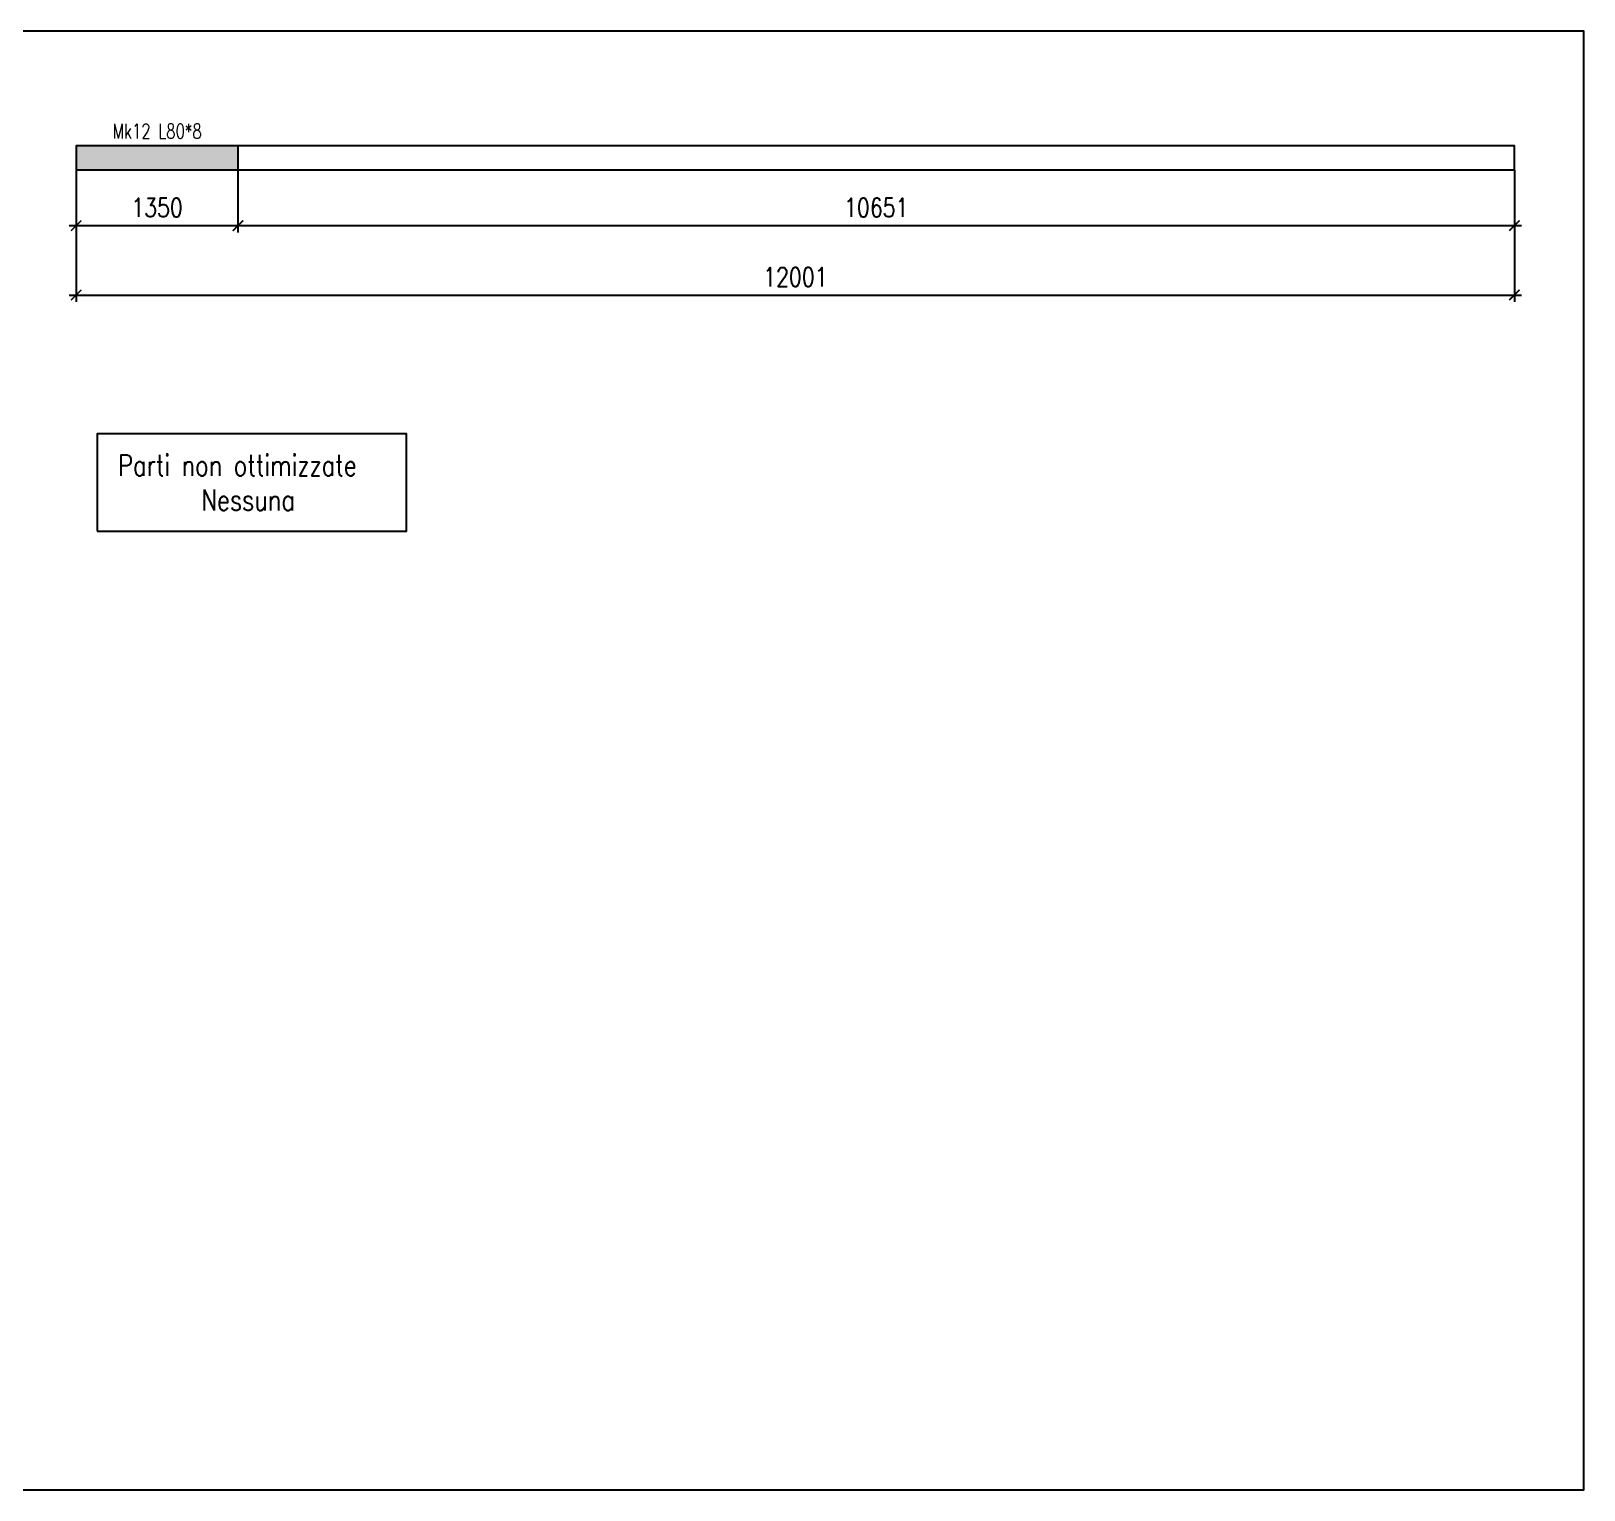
# Model space of a CAD drawing. Header units: millimetres. Extents: x -56 to 421004, y -1 to 91234.
# Drawn here: x 394712 to 407670, y 53255 to 65430 of the extents above; entities that cross this region are included whole.
import ezdxf
from ezdxf.enums import TextEntityAlignment as Align

# ---------------------------------------------------------------- set-up
doc = ezdxf.new("R2010")
doc.units = ezdxf.units.MM
doc.styles.add('EasyCutStyle', font='romans.shx', dxfattribs={"width": 0.8})
doc.styles.add('EasyCutStyleOptimezeBars', font='Romans.shx', dxfattribs={"width": 0.8})
doc.dimstyles.new('EasyCutDimOptimezeBars', dxfattribs={"dimscale": 57.971, "dimtxt": 2.7, "dimasz": 1.5, "dimexe": 1, "dimexo": 0, "dimgap": 1.25, "dimtad": 1, "dimdec": 1, "dimrnd": 0.5, "dimzin": 12, "dimdsep": 46, "dimtxsty": 'EasyCutStyleOptimezeBars', "dimblk": 'ARCHTICK', "dimblk1": 'ARCHTICK', "dimblk2": 'ARCHTICK', "dimcen": 1, "dimdle": 1, "dimclrd": 1, "dimclre": 1, "dimclrt": 3, "dimadec": 3, "dimazin": 0, "dimtfac": 1, "dimtdec": 1, "dimtix": 1, "dimtmove": 0, "dimatfit": 3, "dimfxl": 1, "dimtfill": 1, "dimtolj": 1, "dimtzin": 0, "dimarcsym": 0})

# ---------------------------------------------------------------- blocks, each defined once
blk = doc.blocks.new('_ArchTick')
at = {"color": 0, "linetype": 'ByBlock', "const_width": 0.15}
blk.add_lwpolyline([(-0.5, -0.5), (0.5, 0.5)], dxfattribs=at)
blk = doc.blocks.new('*D1905')
at = {"color": 1, "lineweight": -2}
for p, q in [((395089, 64270), (395089, 63748)), ((396439, 64270), (396439, 63748)), ((395031, 63806), (396497, 63806))]:
    blk.add_line(p, q, dxfattribs=at)
at = {"layer": 'Defpoints', "color": 0}
for p in [(395089, 64270), (396439, 64270), (396439, 63806)]:
    blk.add_point(p, dxfattribs=at)
at = {"color": 1, "lineweight": -2, "xscale": 86.9637, "yscale": 86.9637, "zscale": 86.9637, "rotation": 180}
blk.add_blockref('_ArchTick', (395089, 63806), dxfattribs=at)
at = {"color": 1, "lineweight": -2, "xscale": 86.9637, "yscale": 86.9637, "zscale": 86.9637}
blk.add_blockref('_ArchTick', (396439, 63806), dxfattribs=at)
at = {"color": 3, "insert": (395764, 63957), "char_height": 156.5, "attachment_point": 5, "style": 'EasyCutStyleOptimezeBars', "bg_fill": 3, "box_fill_scale": 1.1, "bg_fill_color": 256, "bg_fill_true_color": 13158600, "bg_fill_transparency": 14389360}
blk.add_mtext('\\A1;1350', dxfattribs=at)
blk = doc.blocks.new('*D1906')
at = {"color": 1, "lineweight": -2}
for p, q in [((396439, 64270), (396439, 63748)), ((407090, 64270), (407090, 63748)), ((396381, 63806), (407148, 63806))]:
    blk.add_line(p, q, dxfattribs=at)
at = {"layer": 'Defpoints', "color": 0}
for p in [(396439, 64270), (407090, 64270), (407090, 63806)]:
    blk.add_point(p, dxfattribs=at)
at = {"color": 1, "lineweight": -2, "xscale": 86.9637, "yscale": 86.9637, "zscale": 86.9637, "rotation": 180}
blk.add_blockref('_ArchTick', (396439, 63806), dxfattribs=at)
at = {"color": 1, "lineweight": -2, "xscale": 86.9637, "yscale": 86.9637, "zscale": 86.9637}
blk.add_blockref('_ArchTick', (407090, 63806), dxfattribs=at)
at = {"color": 3, "insert": (401765, 63957), "char_height": 156.5, "attachment_point": 5, "style": 'EasyCutStyleOptimezeBars', "bg_fill": 3, "box_fill_scale": 1.1, "bg_fill_color": 256, "bg_fill_true_color": 13158600, "bg_fill_transparency": 14397772}
blk.add_mtext('\\A1;10651', dxfattribs=at)
blk = doc.blocks.new('*D1907')
at = {"color": 1, "lineweight": -2}
for p, q in [((395089, 64270), (395089, 63169)), ((407090, 64270), (407090, 63169)), ((395031, 63227), (407148, 63227))]:
    blk.add_line(p, q, dxfattribs=at)
at = {"layer": 'Defpoints', "color": 0}
for p in [(395089, 64270), (407090, 64270), (407090, 63227)]:
    blk.add_point(p, dxfattribs=at)
at = {"color": 1, "lineweight": -2, "xscale": 86.9637, "yscale": 86.9637, "zscale": 86.9637, "rotation": 180}
blk.add_blockref('_ArchTick', (395089, 63227), dxfattribs=at)
at = {"color": 1, "lineweight": -2, "xscale": 86.9637, "yscale": 86.9637, "zscale": 86.9637}
blk.add_blockref('_ArchTick', (407090, 63227), dxfattribs=at)
at = {"color": 3, "insert": (401090, 63377), "char_height": 156.5, "attachment_point": 5, "style": 'EasyCutStyleOptimezeBars', "bg_fill": 3, "box_fill_scale": 1.1, "bg_fill_color": 256, "bg_fill_true_color": 13158600, "bg_fill_transparency": 0}
blk.add_mtext('\\A1;12001', dxfattribs=at)

msp = doc.modelspace()

# ---------------------------------------------------------------- linework, layer by layer
at = {"color": 5}
msp.add_lwpolyline([(390451.25, 53254.82), (407670.06, 53254.82), (407670.06, 65429.74), (390451.25, 65429.74)], close=True, dxfattribs=at)
at = {"color": 231, "true_color": 0xfd58be}
msp.add_lwpolyline([(395089.31, 64270.22), (407090.31, 64270.22), (407090.31, 64473.14), (395089.31, 64473.14)], close=True, dxfattribs=at)
at = {"color": 7}
msp.add_lwpolyline([(395089.31, 64270.22), (396439.31, 64270.22), (396439.31, 64473.14), (395089.31, 64473.14)], close=True, dxfattribs=at)
at = {"color": 44, "true_color": 0x976517}
msp.add_solid([(395089.31, 64270.22), (396439.31, 64270.22), (395089.31, 64473.14), (396439.31, 64473.14)], dxfattribs=at)

# ---------------------------------------------------------------- texts
at = {"style": 'EasyCutStyle', "width": 0.75}
msp.add_text('Mk12 L80*8', height=121.749, dxfattribs=at).set_placement((395765.31, 64534.01), align=Align.CENTER)

# ---------------------------------------------------------------- next in the draw order: texts
at = {"color": 71, "insert": (395437.17, 61893.21), "char_height": 173.9274, "attachment_point": 1, "bg_fill": 3, "box_fill_scale": 1.5, "bg_fill_color": 9, "bg_fill_transparency": 6357114}
msp.add_mtext('{\\Fromans|c0;\\W0.8;\\C2;Parti non ottimizzate^J^I\\C7;Nessuna', dxfattribs=at)

# ---------------------------------------------------------------- next in the draw order: dimensions: what is measured, and where the dimension line sits
dim = msp.add_linear_dim(base=(396439.31, 63806.42), p1=(395089.31, 64270.22), p2=(396439.31, 64270.22), dimstyle='EasyCutDimOptimezeBars', override={"dimscale": 57.9758, "dimtad": 1})
dim.commit()
dim.dimension.update_dxf_attribs({"geometry": '*D1905', "text_midpoint": (395764.31, 63957.15)})

# ---------------------------------------------------------------- next in the draw order: linework, layer by layer
at = {"color": 5}
msp.add_lwpolyline([(395263.24, 61255.48), (397843.99, 61255.48), (397843.99, 62067.14), (395263.24, 62067.14)], close=True, dxfattribs=at)

# ---------------------------------------------------------------- next in the draw order: dimensions: what is measured, and where the dimension line sits
dim = msp.add_linear_dim(base=(407090.31, 63806.42), p1=(396439.31, 64270.22), p2=(407090.31, 64270.22), dimstyle='EasyCutDimOptimezeBars', override={"dimscale": 57.9758, "dimtad": 1})
dim.commit()
dim.dimension.update_dxf_attribs({"geometry": '*D1906', "text_midpoint": (401764.81, 63957.15)})

# ---------------------------------------------------------------- next in the draw order: dimensions: what is measured, and where the dimension line sits
dim = msp.add_linear_dim(base=(407090.31, 63226.66), p1=(395089.31, 64270.22), p2=(407090.31, 64270.22), dimstyle='EasyCutDimOptimezeBars', override={"dimscale": 57.9758, "dimtad": 1})
dim.commit()
dim.dimension.update_dxf_attribs({"geometry": '*D1907', "text_midpoint": (401089.81, 63377.39)})

doc.saveas('drawing.dxf')
